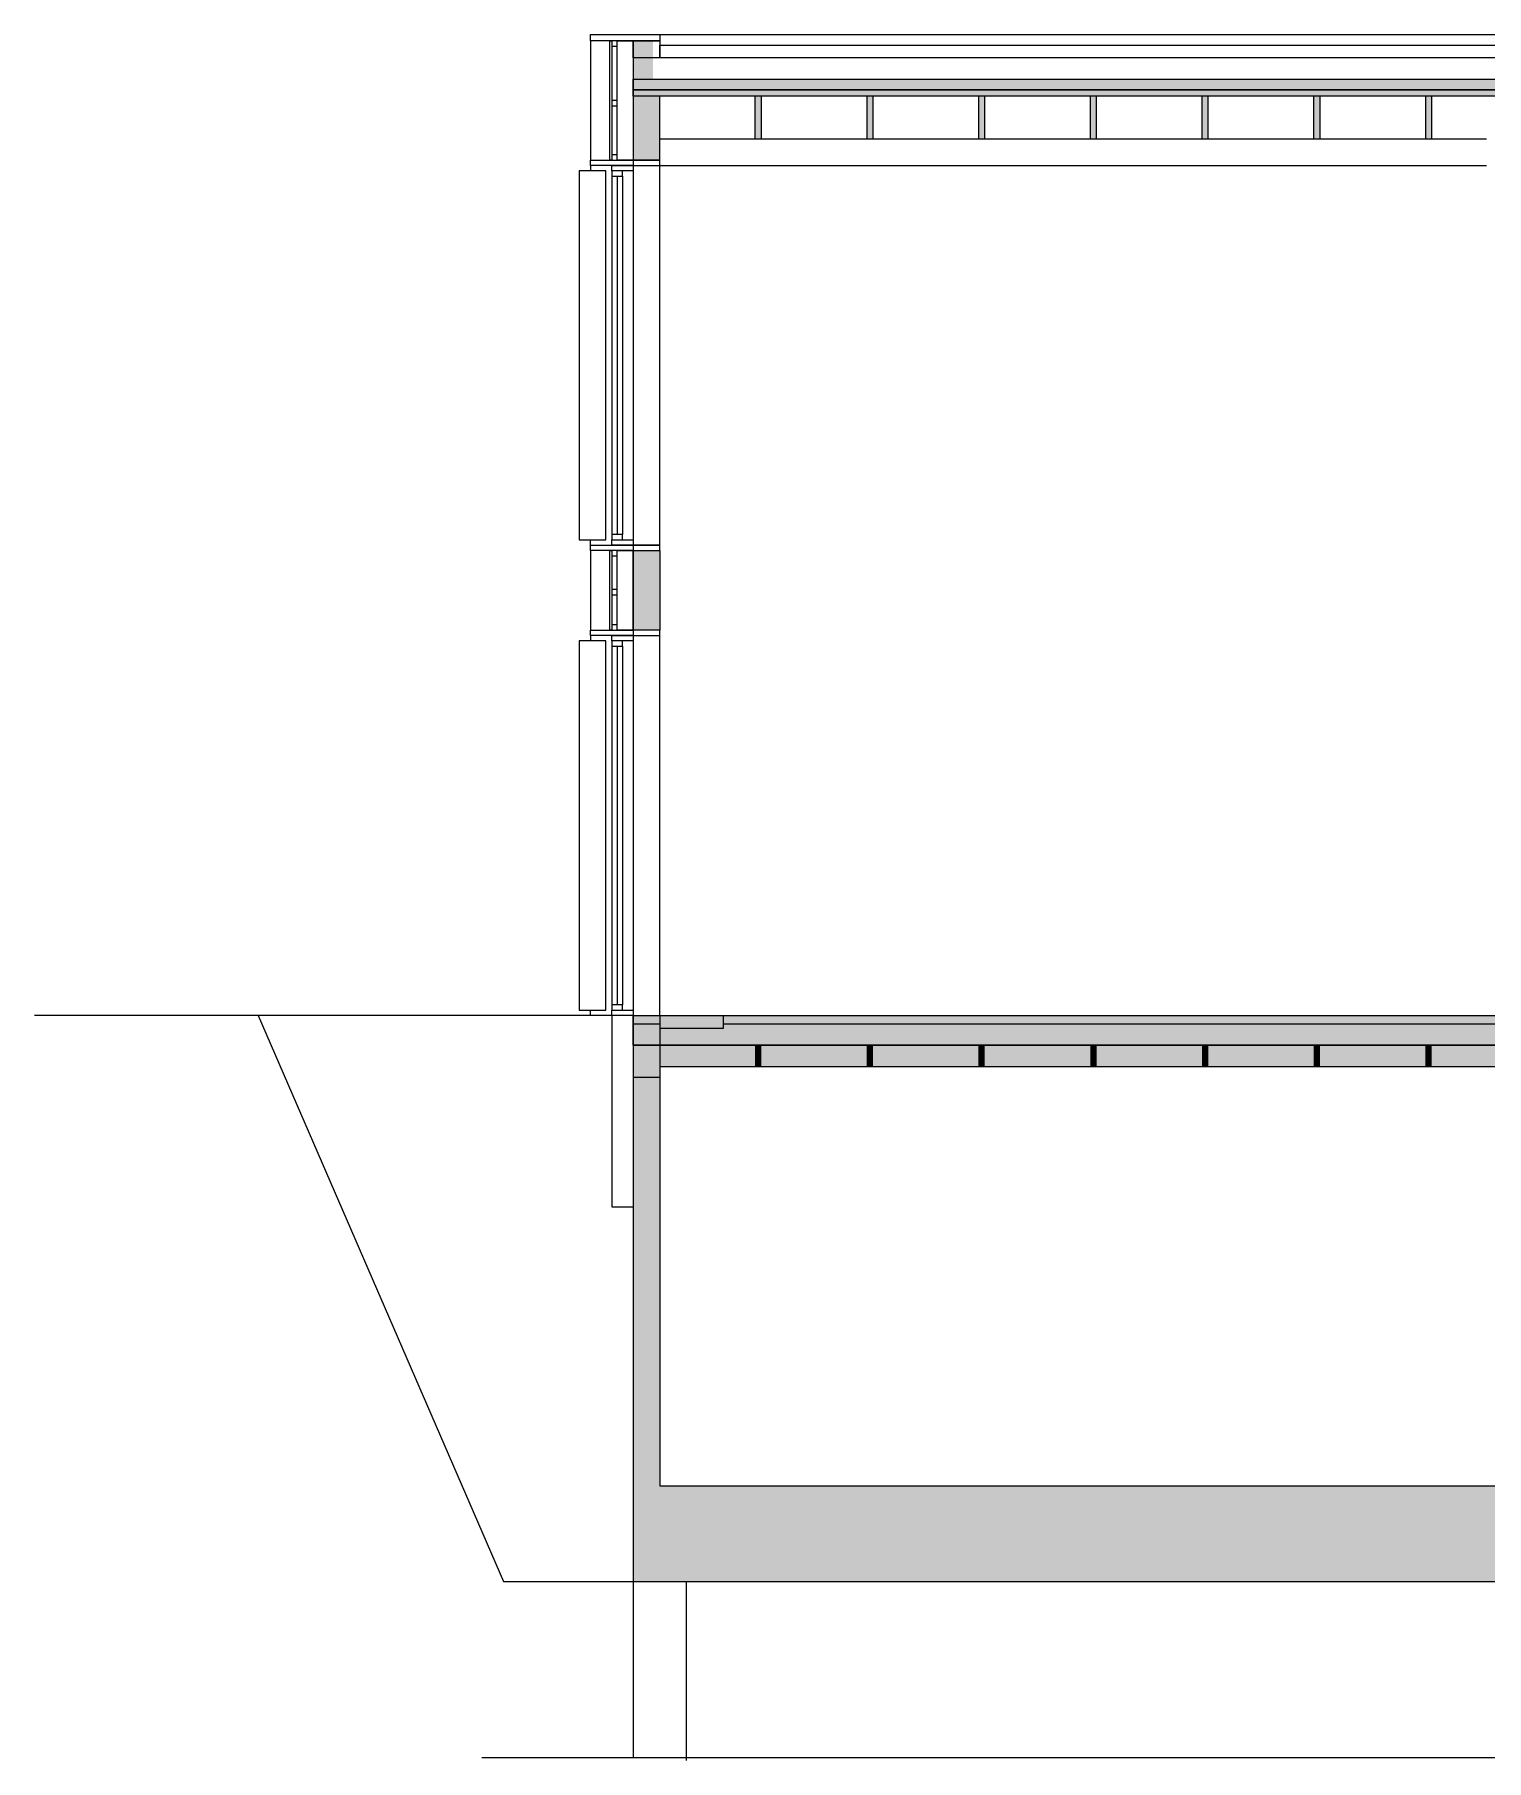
# Model space of a CAD drawing. Extents: x 126 to 1219, y 91 to 1021.
# Drawn here: x 451.96 to 474.7, y 704.18 to 731.22 of the extents above; entities that cross this region are included whole.
import ezdxf

# ---------------------------------------------------------------- set-up
doc = ezdxf.new("R2010")
doc.units = 0
doc.linetypes.add('ACAD_ISO03W100', pattern=[30, 12, -18])
for name, color, linetype in [('-_C_-_WIDOK_RZUT', 253, 'CONTINUOUS'), ('-_E_-_BELKI_01', 50, 'CONTINUOUS'), ('-_E_-_PRZEKR_J___STOLARKA', 151, 'CONTINUOUS'), ('-_E_-_PRZEKR_J_BELKI_02', 40, 'CONTINUOUS'), ('-_E_-_PRZEKR_J_CIENKA', 253, 'CONTINUOUS'), ('-_E_-_PRZEKR_J_GRUBA', 7, 'CONTINUOUS'), ('-_E_-_PRZEKR_J_PALE', 8, 'CONTINUOUS'), ('-_E_-_PRZEKR_J_WIDOK', 8, 'CONTINUOUS'), ('-_I_-_HATCH', 255, 'CONTINUOUS')]:
    doc.layers.add(name, color=color, linetype=linetype)

# ---------------------------------------------------------------- blocks, each defined once
blk = doc.blocks.new('OKNO_W_PRZEKROJU_01')
at = {"layer": '-_E_-_PRZEKR_J___STOLARKA'}
for points in [[(1083.888519, 2263.578334), (1083.888519, 2263.628334), (1083.688519, 2263.628334), (1083.688519, 2263.578334)], [(1083.888519, 2263.578334), (1083.888519, 2263.528334), (1083.788519, 2263.528334), (1083.788519, 2263.578334)], [(1083.888519, 2260.058334), (1083.888519, 2260.108334), (1083.688519, 2260.108334), (1083.688519, 2260.058334)], [(1083.888519, 2260.158334), (1083.888519, 2260.108334), (1083.788519, 2260.108334), (1083.788519, 2260.158334)]]:
    blk.add_lwpolyline(points, close=True, dxfattribs=at)
for points in [[(1083.788519, 2263.528334), (1083.788519, 2260.158334)], [(1083.838519, 2263.528334), (1083.838519, 2260.158334)], [(1083.888519, 2263.528334), (1083.888519, 2260.158334)]]:
    blk.add_lwpolyline(points, dxfattribs=at)
blk = doc.blocks.new('_ALUZJA_01')
at = {"layer": '-_E_-_PRZEKR_J_WIDOK'}
blk.add_lwpolyline([(1083.945361, 2263.578334), (1084.195361, 2263.578334), (1084.195361, 2260.108334), (1083.945361, 2260.108334)], close=True, dxfattribs=at)
for points in [[(1084.088519, 2263.628334), (1084.088519, 2263.578334)], [(1084.088519, 2260.058334), (1084.088519, 2260.108334)]]:
    blk.add_lwpolyline(points, dxfattribs=at)
blk = doc.blocks.new('*U13')
at = {"layer": '-_I_-_HATCH'}
for points in [[(1058.238519, 2532.373981), (1058.238519, 2532.733981), (1058.424203, 2532.373981)], [(1058.424203, 2532.373981), (1058.238519, 2532.733981), (1058.424203, 2532.733981)], [(1058.238519, 2531.613981), (1058.238519, 2532.213981), (1058.424203, 2531.613981)], [(1058.424203, 2531.613981), (1058.238519, 2532.213981), (1058.424203, 2532.213981)], [(1058.424203, 2531.613981), (1058.424203, 2532.213981), (1058.488519, 2531.613981)], [(1058.488519, 2531.613981), (1058.424203, 2532.213981), (1058.488519, 2532.213981)], [(1059.383519, 2531.813981), (1059.383519, 2532.213981), (1059.443519, 2531.813981)], [(1059.443519, 2531.813981), (1059.383519, 2532.213981), (1059.443519, 2532.213981)], [(1060.433519, 2531.813981), (1060.433519, 2532.213981), (1060.493519, 2531.813981)], [(1060.493519, 2531.813981), (1060.433519, 2532.213981), (1060.493519, 2532.213981)], [(1061.483519, 2531.813981), (1061.483519, 2532.213981), (1061.543519, 2531.813981)], [(1061.543519, 2531.813981), (1061.483519, 2532.213981), (1061.543519, 2532.213981)], [(1062.533519, 2531.813981), (1062.533519, 2532.213981), (1062.593519, 2531.813981)], [(1062.593519, 2531.813981), (1062.533519, 2532.213981), (1062.593519, 2532.213981)], [(1063.583519, 2531.813981), (1063.583519, 2532.213981), (1063.643519, 2531.813981)], [(1063.643519, 2531.813981), (1063.583519, 2532.213981), (1063.643519, 2532.213981)], [(1064.633519, 2531.813981), (1064.633519, 2532.213981), (1064.693519, 2531.813981)], [(1064.693519, 2531.813981), (1064.633519, 2532.213981), (1064.693519, 2532.213981)], [(1065.683519, 2531.813981), (1065.683519, 2532.213981), (1065.743519, 2531.813981)], [(1065.743519, 2531.813981), (1065.683519, 2532.213981), (1065.743519, 2532.213981)], [(1058.238519, 2527.193981), (1058.238519, 2527.943981), (1058.424203, 2527.193981)], [(1058.424203, 2527.193981), (1058.238519, 2527.943981), (1058.424203, 2527.943981)], [(1058.424203, 2527.193981), (1058.424203, 2527.943981), (1058.488519, 2527.193981)], [(1058.488519, 2527.193981), (1058.424203, 2527.943981), (1058.488519, 2527.943981)], [(1058.238519, 2523.293981), (1058.238519, 2523.573981), (1058.424203, 2523.293981)], [(1058.424203, 2523.293981), (1058.238519, 2523.573981), (1058.424203, 2523.573981)], [(1058.424203, 2523.293981), (1058.424203, 2523.573981), (1058.488519, 2523.293981)], [(1058.488519, 2523.293981), (1058.424203, 2523.573981), (1058.488519, 2523.573981)], [(1058.488519, 2523.293981), (1058.488519, 2523.573981), (1059.383519, 2523.293981)], [(1059.383519, 2523.293981), (1058.488519, 2523.573981), (1059.383519, 2523.573981)], [(1059.383519, 2523.293981), (1059.383519, 2523.573981), (1059.443519, 2523.293981)], [(1059.443519, 2523.293981), (1059.383519, 2523.573981), (1059.443519, 2523.573981)], [(1059.443519, 2523.293981), (1059.443519, 2523.573981), (1060.433519, 2523.293981)], [(1060.433519, 2523.293981), (1059.443519, 2523.573981), (1060.433519, 2523.573981)], [(1060.433519, 2523.293981), (1060.433519, 2523.573981), (1060.493519, 2523.293981)], [(1060.493519, 2523.293981), (1060.433519, 2523.573981), (1060.493519, 2523.573981)], [(1060.493519, 2523.293981), (1060.493519, 2523.573981), (1061.483519, 2523.293981)], [(1061.483519, 2523.293981), (1060.493519, 2523.573981), (1061.483519, 2523.573981)], [(1061.483519, 2523.293981), (1061.483519, 2523.573981), (1061.543519, 2523.293981)], [(1061.543519, 2523.293981), (1061.483519, 2523.573981), (1061.543519, 2523.573981)], [(1061.543519, 2523.293981), (1061.543519, 2523.573981), (1062.533519, 2523.293981)], [(1062.533519, 2523.293981), (1061.543519, 2523.573981), (1062.533519, 2523.573981)], [(1062.533519, 2523.293981), (1062.533519, 2523.573981), (1062.593519, 2523.293981)], [(1062.593519, 2523.293981), (1062.533519, 2523.573981), (1062.593519, 2523.573981)], [(1062.593519, 2523.293981), (1062.593519, 2523.573981), (1063.583519, 2523.293981)], [(1063.583519, 2523.293981), (1062.593519, 2523.573981), (1063.583519, 2523.573981)], [(1063.583519, 2523.293981), (1063.583519, 2523.573981), (1063.643519, 2523.293981)], [(1063.643519, 2523.293981), (1063.583519, 2523.573981), (1063.643519, 2523.573981)], [(1063.643519, 2523.293981), (1063.643519, 2523.573981), (1064.633519, 2523.293981)], [(1064.633519, 2523.293981), (1063.643519, 2523.573981), (1064.633519, 2523.573981)], [(1064.633519, 2523.293981), (1064.633519, 2523.573981), (1064.693519, 2523.293981)], [(1064.693519, 2523.293981), (1064.633519, 2523.573981), (1064.693519, 2523.573981)], [(1064.693519, 2523.293981), (1064.693519, 2523.573981), (1065.683519, 2523.293981)], [(1065.683519, 2523.293981), (1064.693519, 2523.573981), (1065.683519, 2523.573981)], [(1065.683519, 2523.293981), (1065.683519, 2523.573981), (1065.743519, 2523.293981)], [(1065.743519, 2523.293981), (1065.683519, 2523.573981), (1065.743519, 2523.573981)], [(1065.743519, 2523.293981), (1065.743519, 2523.573981), (1066.638519, 2523.293981)], [(1066.638519, 2523.293981), (1065.743519, 2523.573981), (1066.638519, 2523.573981)], [(1058.238519, 2519.153981), (1058.238519, 2523.293981), (1058.424203, 2519.153981)], [(1058.424203, 2519.153981), (1058.238519, 2523.293981), (1058.424203, 2523.293981)], [(1058.424203, 2519.153981), (1058.424203, 2523.293981), (1058.488519, 2519.153981)], [(1058.488519, 2519.153981), (1058.424203, 2523.293981), (1058.488519, 2523.293981)], [(1058.488519, 2523.093981), (1058.488519, 2523.293981), (1059.383519, 2523.093981)], [(1059.383519, 2523.093981), (1058.488519, 2523.293981), (1059.383519, 2523.293981)], [(1059.383519, 2523.093981), (1059.383519, 2523.293981), (1059.443519, 2523.093981)], [(1059.443519, 2523.093981), (1059.383519, 2523.293981), (1059.443519, 2523.293981)], [(1059.443519, 2523.093981), (1059.443519, 2523.293981), (1060.433519, 2523.093981)], [(1060.433519, 2523.093981), (1059.443519, 2523.293981), (1060.433519, 2523.293981)], [(1060.433519, 2523.093981), (1060.433519, 2523.293981), (1060.493519, 2523.093981)], [(1060.493519, 2523.093981), (1060.433519, 2523.293981), (1060.493519, 2523.293981)], [(1060.493519, 2523.093981), (1060.493519, 2523.293981), (1061.483519, 2523.093981)], [(1061.483519, 2523.093981), (1060.493519, 2523.293981), (1061.483519, 2523.293981)], [(1061.483519, 2523.093981), (1061.483519, 2523.293981), (1061.543519, 2523.093981)], [(1061.543519, 2523.093981), (1061.483519, 2523.293981), (1061.543519, 2523.293981)], [(1061.543519, 2523.093981), (1061.543519, 2523.293981), (1062.533519, 2523.093981)], [(1062.533519, 2523.093981), (1061.543519, 2523.293981), (1062.533519, 2523.293981)], [(1062.533519, 2523.093981), (1062.533519, 2523.293981), (1062.593519, 2523.093981)], [(1062.593519, 2523.093981), (1062.533519, 2523.293981), (1062.593519, 2523.293981)], [(1062.593519, 2523.093981), (1062.593519, 2523.293981), (1063.583519, 2523.093981)], [(1063.583519, 2523.093981), (1062.593519, 2523.293981), (1063.583519, 2523.293981)], [(1063.583519, 2523.093981), (1063.583519, 2523.293981), (1063.643519, 2523.093981)], [(1063.643519, 2523.093981), (1063.583519, 2523.293981), (1063.643519, 2523.293981)], [(1063.643519, 2523.093981), (1063.643519, 2523.293981), (1064.633519, 2523.093981)], [(1064.633519, 2523.093981), (1063.643519, 2523.293981), (1064.633519, 2523.293981)], [(1064.633519, 2523.093981), (1064.633519, 2523.293981), (1064.693519, 2523.093981)], [(1064.693519, 2523.093981), (1064.633519, 2523.293981), (1064.693519, 2523.293981)], [(1064.693519, 2523.093981), (1064.693519, 2523.293981), (1065.683519, 2523.093981)], [(1065.683519, 2523.093981), (1064.693519, 2523.293981), (1065.683519, 2523.293981)], [(1065.683519, 2523.093981), (1065.683519, 2523.293981), (1065.743519, 2523.093981)], [(1065.743519, 2523.093981), (1065.683519, 2523.293981), (1065.743519, 2523.293981)], [(1065.743519, 2523.093981), (1065.743519, 2523.293981), (1066.638519, 2523.093981)], [(1066.638519, 2523.093981), (1065.743519, 2523.293981), (1066.638519, 2523.293981)], [(1058.238519, 2518.253981), (1058.238519, 2519.153981), (1058.424203, 2518.253981)], [(1058.424203, 2518.253981), (1058.238519, 2519.153981), (1058.424203, 2519.153981)], [(1058.424203, 2518.253981), (1058.424203, 2519.153981), (1058.488519, 2518.253981)], [(1058.488519, 2518.253981), (1058.424203, 2519.153981), (1058.488519, 2519.153981)], [(1058.488519, 2518.253981), (1058.488519, 2519.153981), (1059.383519, 2518.253981)], [(1059.383519, 2518.253981), (1058.488519, 2519.153981), (1059.383519, 2519.153981)], [(1059.383519, 2518.253981), (1059.383519, 2519.153981), (1059.443519, 2518.253981)], [(1059.443519, 2518.253981), (1059.383519, 2519.153981), (1059.443519, 2519.153981)], [(1059.443519, 2518.253981), (1059.443519, 2519.153981), (1060.433519, 2518.253981)], [(1060.433519, 2518.253981), (1059.443519, 2519.153981), (1060.433519, 2519.153981)], [(1060.433519, 2518.253981), (1060.433519, 2519.153981), (1060.493519, 2518.253981)], [(1060.493519, 2518.253981), (1060.433519, 2519.153981), (1060.493519, 2519.153981)], [(1060.493519, 2518.253981), (1060.493519, 2519.153981), (1061.483519, 2518.253981)], [(1061.483519, 2518.253981), (1060.493519, 2519.153981), (1061.483519, 2519.153981)], [(1061.483519, 2518.253981), (1061.483519, 2519.153981), (1061.543519, 2518.253981)], [(1061.543519, 2518.253981), (1061.483519, 2519.153981), (1061.543519, 2519.153981)], [(1061.543519, 2518.253981), (1061.543519, 2519.153981), (1062.533519, 2518.253981)], [(1062.533519, 2518.253981), (1061.543519, 2519.153981), (1062.533519, 2519.153981)], [(1062.533519, 2518.253981), (1062.533519, 2519.153981), (1062.593519, 2518.253981)], [(1062.593519, 2518.253981), (1062.533519, 2519.153981), (1062.593519, 2519.153981)], [(1062.593519, 2518.253981), (1062.593519, 2519.153981), (1063.583519, 2518.253981)], [(1063.583519, 2518.253981), (1062.593519, 2519.153981), (1063.583519, 2519.153981)], [(1063.583519, 2518.253981), (1063.583519, 2519.153981), (1063.643519, 2518.253981)], [(1063.643519, 2518.253981), (1063.583519, 2519.153981), (1063.643519, 2519.153981)], [(1063.643519, 2518.253981), (1063.643519, 2519.153981), (1064.633519, 2518.253981)], [(1064.633519, 2518.253981), (1063.643519, 2519.153981), (1064.633519, 2519.153981)], [(1064.633519, 2518.253981), (1064.633519, 2519.153981), (1064.693519, 2518.253981)], [(1064.693519, 2518.253981), (1064.633519, 2519.153981), (1064.693519, 2519.153981)], [(1064.693519, 2518.253981), (1064.693519, 2519.153981), (1065.683519, 2518.253981)], [(1065.683519, 2518.253981), (1064.693519, 2519.153981), (1065.683519, 2519.153981)], [(1065.683519, 2518.253981), (1065.683519, 2519.153981), (1065.743519, 2518.253981)], [(1065.743519, 2518.253981), (1065.683519, 2519.153981), (1065.743519, 2519.153981)], [(1065.743519, 2518.253981), (1065.743519, 2519.153981), (1066.638519, 2518.253981)], [(1066.638519, 2518.253981), (1065.743519, 2519.153981), (1066.638519, 2519.153981)]]:
    blk.add_solid(points, dxfattribs=at)
blk = doc.blocks.new('*U45')
at = {"layer": '-_I_-_HATCH'}
for points in [[(1058.238519, 2532.213981), (1058.238519, 2532.373981), (1070.993519, 2532.213981)], [(1070.993519, 2532.213981), (1058.238519, 2532.373981), (1070.993519, 2532.373981)]]:
    blk.add_solid(points, dxfattribs=at)
blk = doc.blocks.new('PRZEKR_J_HATCH_OBRYS')
at = {"layer": '-_I_-_HATCH'}
blk.add_lwpolyline([(1058.238519, 2532.373981), (1070.993519, 2532.373981), (1070.993519, 2532.213981), (1058.238519, 2532.213981)], close=True, dxfattribs=at)
for name in ['*U13', '*U45']:
    blk.add_blockref(name, (0, 0), dxfattribs=at)
blk = doc.blocks.new('PRZEKR_J_A')
at = {"layer": '-_E_-_BELKI_01'}
for points in [[(1058.238519, 2263.678334), (1058.488519, 2263.678334), (1058.488519, 2264.278334), (1058.238519, 2264.278334)], [(1058.488519, 2259.258334), (1058.238519, 2259.258334), (1058.238519, 2260.008334), (1058.488519, 2260.008334)]]:
    blk.add_lwpolyline(points, close=True, dxfattribs=at)
at = {"layer": '-_E_-_PRZEKR_J_BELKI_02'}
for points in [[(1059.383519, 2264.278334), (1059.383519, 2263.878334), (1059.443519, 2263.878334), (1059.443519, 2264.278334)], [(1060.433519, 2264.278334), (1060.433519, 2263.878334), (1060.493519, 2263.878334), (1060.493519, 2264.278334)], [(1061.483519, 2264.278334), (1061.483519, 2263.878334), (1061.543519, 2263.878334), (1061.543519, 2264.278334)], [(1062.533519, 2264.278334), (1062.533519, 2263.878334), (1062.593519, 2263.878334), (1062.593519, 2264.278334)], [(1063.583519, 2264.278334), (1063.583519, 2263.878334), (1063.643519, 2263.878334), (1063.643519, 2264.278334)], [(1064.633519, 2264.278334), (1064.633519, 2263.878334), (1064.693519, 2263.878334), (1064.693519, 2264.278334)], [(1065.683519, 2264.278334), (1065.683519, 2263.878334), (1065.743519, 2263.878334), (1065.743519, 2264.278334)]]:
    blk.add_lwpolyline(points, close=True, dxfattribs=at)
at = {"layer": '-_E_-_PRZEKR_J_CIENKA'}
for points in [[(1057.838519, 2264.798334), (1057.838519, 2263.678334)], [(1057.838519, 2260.008334), (1057.838519, 2259.258334)], [(1058.238519, 2255.558334), (1058.488519, 2255.558334)], [(1059.088519, 2255.558334), (1082.838519, 2255.558334)]]:
    blk.add_lwpolyline(points, dxfattribs=at)
at = {"layer": '-_E_-_PRZEKR_J_GRUBA'}
for points in [[(1058.238519, 2264.798334), (1057.838519, 2264.798334), (1057.838519, 2264.858334), (1058.488519, 2264.858334), (1058.488519, 2264.798334)], [(1058.038519, 2264.798334), (1058.038519, 2263.678334), (1058.018519, 2263.678334), (1058.018519, 2264.798334)], [(1058.088519, 2264.798334), (1058.038519, 2264.798334), (1058.038519, 2264.748334), (1058.088519, 2264.748334)], [(1058.238519, 2263.678334), (1058.088519, 2263.678334), (1058.088519, 2264.798334), (1058.238519, 2264.798334)], [(1058.088519, 2264.238334), (1058.038519, 2264.238334), (1058.038519, 2264.188334), (1058.088519, 2264.188334)], [(1058.088519, 2263.728334), (1058.038519, 2263.728334), (1058.038519, 2263.678334), (1058.088519, 2263.678334)], [(1058.238519, 2263.628334), (1058.488519, 2263.628334), (1058.488519, 2263.678334), (1058.238519, 2263.678334)], [(1058.038519, 2260.008334), (1058.038519, 2259.258334), (1058.018519, 2259.258334), (1058.018519, 2260.008334)], [(1058.088519, 2260.008334), (1058.038519, 2260.008334), (1058.038519, 2259.958334), (1058.088519, 2259.958334)], [(1058.238519, 2259.258334), (1058.088519, 2259.258334), (1058.088519, 2260.008334), (1058.238519, 2260.008334)], [(1058.238519, 2260.008334), (1058.488519, 2260.008334), (1058.488519, 2260.058334), (1058.238519, 2260.058334)], [(1058.088519, 2259.64259), (1058.038519, 2259.64259), (1058.038519, 2259.59259), (1058.088519, 2259.59259)], [(1058.088519, 2259.308334), (1058.038519, 2259.308334), (1058.038519, 2259.258334), (1058.088519, 2259.258334)], [(1058.238519, 2259.208334), (1058.488519, 2259.208334), (1058.488519, 2259.258334), (1058.238519, 2259.258334)]]:
    blk.add_lwpolyline(points, close=True, dxfattribs=at)
for points in [[(1058.238519, 2264.638334), (1058.238519, 2264.798334), (1058.488519, 2264.798334), (1058.488519, 2264.638334)], [(1058.488519, 2264.638334), (1058.488519, 2264.758334), (1070.993519, 2264.758334)], [(1070.993519, 2264.638334), (1058.238519, 2264.638334), (1058.238519, 2264.438334)], [(1058.238519, 2264.438334), (1070.993519, 2264.438334)], [(1070.993519, 2264.338334), (1058.238519, 2264.338334), (1058.238519, 2264.438334), (1070.993519, 2264.438334)], [(1070.993519, 2264.278334), (1058.238519, 2264.278334), (1058.238519, 2264.338334), (1070.993519, 2264.338334)], [(1058.238519, 2263.678334), (1058.238519, 2263.628334), (1058.018519, 2263.628334), (1057.838519, 2263.628334), (1057.838519, 2263.678334), (1058.238519, 2263.678334)], [(1058.238519, 2260.058334), (1058.238519, 2260.008334), (1058.018519, 2260.008334), (1057.838519, 2260.008334), (1057.838519, 2260.058334), (1058.238519, 2260.058334)], [(1058.238519, 2259.258334), (1058.238519, 2259.208334), (1058.018519, 2259.208334), (1057.838519, 2259.208334), (1057.838519, 2259.258334), (1058.238519, 2259.258334)], [(1058.238519, 2255.638334), (1058.038519, 2255.638334), (1058.038519, 2255.058334), (1058.038519, 2253.838334)], [(1058.238519, 2255.638334), (1083.563519, 2255.638334), (1083.688519, 2255.638334)], [(1058.238519, 2255.358334), (1058.238519, 2255.638334), (1083.688519, 2255.638334), (1083.688519, 2255.358334), (1058.238519, 2255.358334)], [(1058.238519, 2255.638334), (1058.238519, 2250.318334), (1067.138519, 2250.318334), (1067.138519, 2254.898334)], [(1058.488519, 2255.638334), (1058.488519, 2255.518334), (1059.088519, 2255.518334), (1059.088519, 2255.638334)], [(1058.488519, 2255.638334), (1058.488519, 2251.218334), (1066.638519, 2251.218334), (1066.638519, 2255.638334)], [(1058.238519, 2255.358334), (1083.563519, 2255.358334), (1083.688519, 2255.358334)], [(1066.638519, 2255.358334), (1058.488519, 2255.358334), (1058.488519, 2255.158334), (1066.638519, 2255.158334)], [(1058.238519, 2255.058334), (1058.488519, 2255.058334)]]:
    blk.add_lwpolyline(points, dxfattribs=at)
at = {"layer": '-_E_-_PRZEKR_J_PALE'}
blk.add_lwpolyline([(1058.038519, 2253.838334), (1058.238519, 2253.838334)], dxfattribs=at)
at = {"layer": '-_E_-_PRZEKR_J_PALE', "linetype": 'ACAD_ISO03W100'}
for points in [[(1058.238519, 2250.318334), (1058.238519, 2248.663277)], [(1058.738519, 2250.318334), (1058.738519, 2248.635533)]]:
    blk.add_lwpolyline(points, dxfattribs=at)
at = {"layer": '-_E_-_PRZEKR_J_WIDOK'}
for points in [[(1058.488519, 2264.858334), (1083.438519, 2264.858334)], [(1058.488519, 2263.878334), (1066.256752, 2263.878334)], [(1058.488519, 2263.628334), (1066.256752, 2263.628334)], [(1058.038519, 2255.638334), (1052.613369, 2255.638334)], [(1054.713613, 2255.638334), (1057.019312, 2250.318334), (1058.238519, 2250.318334), (1068.258162, 2250.318334), (1070.233055, 2254.098334), (1084.566598, 2254.098334), (1085.513771, 2255.350016)]]:
    blk.add_lwpolyline(points, dxfattribs=at)
for points in [[(1058.238519, 2260.058334), (1058.488519, 2260.058334), (1058.488519, 2263.678334), (1058.238519, 2263.678334)], [(1058.238519, 2255.638334), (1058.488519, 2255.638334), (1058.488519, 2259.258334), (1058.238519, 2259.258334)]]:
    blk.add_lwpolyline(points, close=True, dxfattribs=at)
at = {"layer": '-_E_-_PRZEKR_J_WIDOK', "linetype": 'ACAD_ISO03W100'}
blk.add_lwpolyline([(1056.817684, 2248.663277), (1196.294235, 2248.663277)], dxfattribs=at)
at = {"layer": '-_E_-_PRZEKR_J___STOLARKA', "xscale": -1}
for p in [(2141.927037, 0), (2141.927037, -4.42)]:
    blk.add_blockref('OKNO_W_PRZEKROJU_01', p, dxfattribs=at)
at = {"layer": '-_E_-_PRZEKR_J_WIDOK', "xscale": -1}
for p in [(2141.927037, 0), (2141.927037, -4.42)]:
    blk.add_blockref('_ALUZJA_01', p, dxfattribs=at)
at = {"layer": '-_I_-_HATCH'}
blk.add_blockref('PRZEKR_J_HATCH_OBRYS', (0, -267.935648), dxfattribs=at)

msp = doc.modelspace()

# ---------------------------------------------------------------- block references
at = {"layer": '-_C_-_WIDOK_RZUT', "xscale": 1.666665, "yscale": 1.666665, "zscale": 1.666665}
msp.add_blockref('PRZEKR_J_A', (-1302.394409, -3043.541998), dxfattribs=at)

doc.saveas('drawing.dxf')
